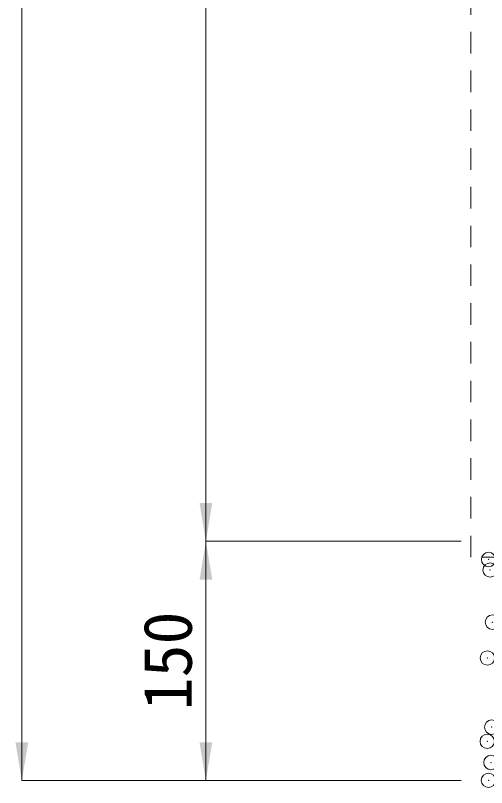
# Model space of a CAD drawing. Units: millimetres at full size; details may follow other scales. Extents: x 40781 to 122968, y -21714 to -2620.
# Drawn here: x 74635.9 to 74931, y -12539.8 to -12055.7 of the extents above; entities that cross this region are included whole.
import ezdxf
from ezdxf.enums import TextEntityAlignment as Align

# ---------------------------------------------------------------- set-up
doc = ezdxf.new("R2010")
doc.units = ezdxf.units.MM
doc.header["$LTSCALE"] = 18
doc.header["$PDMODE"] = 32
doc.header["$PDSIZE"] = 9
doc.linetypes.add('USER2', pattern=[1.35, 0.75, -0.6])
doc.layers.add('ハッチング', color=7, linetype='Continuous', lineweight=5)
doc.layers.add('寸法線', color=7, linetype='Continuous', lineweight=9)
doc.styles.add('ＭＳ ゴシック', font='')
doc.styles.get('ＭＳ ゴシック').set_extended_font_data('MS Gothic')

# ---------------------------------------------------------------- blocks, each defined once
blk = doc.blocks.new('filled_arrow')
at = {"color": 0, "linetype": 'Continuous', "lineweight": -2}
blk.add_solid([(7.5, 1.25), (0, 0), (7.5, -1.25)], dxfattribs=at)

msp = doc.modelspace()

# ---------------------------------------------------------------- linework, layer by layer
at = {"layer": 'ハッチング', "linetype": 'USER2', "lineweight": 9}
msp.add_lwpolyline([(75921.1, -10915.44), (76181.1, -10915.44), (76181.1, -12395.44), (74921.1, -12395.44), (74921.1, -10915.44), (75181.1, -10915.44)], dxfattribs=at)
at = {"layer": 'ハッチング'}
for p in [(74932.23, -12396.83), (74933.22, -12403.43), (74934.61, -12436.13), (74931.5, -12458.57), (74934.17, -12501.95), (74931.4, -12510.85), (74933.7, -12524.11), (74932.2, -12535.32)]:
    msp.add_point(p, dxfattribs=at)
at = {"layer": '寸法線'}
for p, q in [((74639.89, -10676.44), (74639.89, -12535.44)), ((74755.16, -10925.44), (74755.16, -12385.44)), ((74915.1, -12385.44), (74755.16, -12385.44)), ((74755.16, -12385.44), (74755.16, -12535.44)), ((74915.1, -12385.44), (74755.16, -12385.44)), ((74915.1, -12535.44), (74639.89, -12535.44)), ((74915.1, -12535.44), (74755.16, -12535.44))]:
    msp.add_line(p, q, dxfattribs=at)

# ---------------------------------------------------------------- block references
at = {"layer": '寸法線', "xscale": 3.2, "yscale": 3.2}
for p, rotation in [((74755.16, -12385.44), 90), ((74755.16, -12385.44), 270), ((74639.89, -12535.44), 90), ((74755.16, -12535.44), 90)]:
    msp.add_blockref('filled_arrow', p, dxfattribs=dict(at, rotation=rotation))

# ---------------------------------------------------------------- texts
at = {"layer": '寸法線', "style": 'ＭＳ ゴシック'}
msp.add_text('150', height=30.38, rotation=90, dxfattribs=at).set_placement((74731.16, -12460.44), align=Align.MIDDLE_CENTER)

doc.saveas('drawing.dxf')
